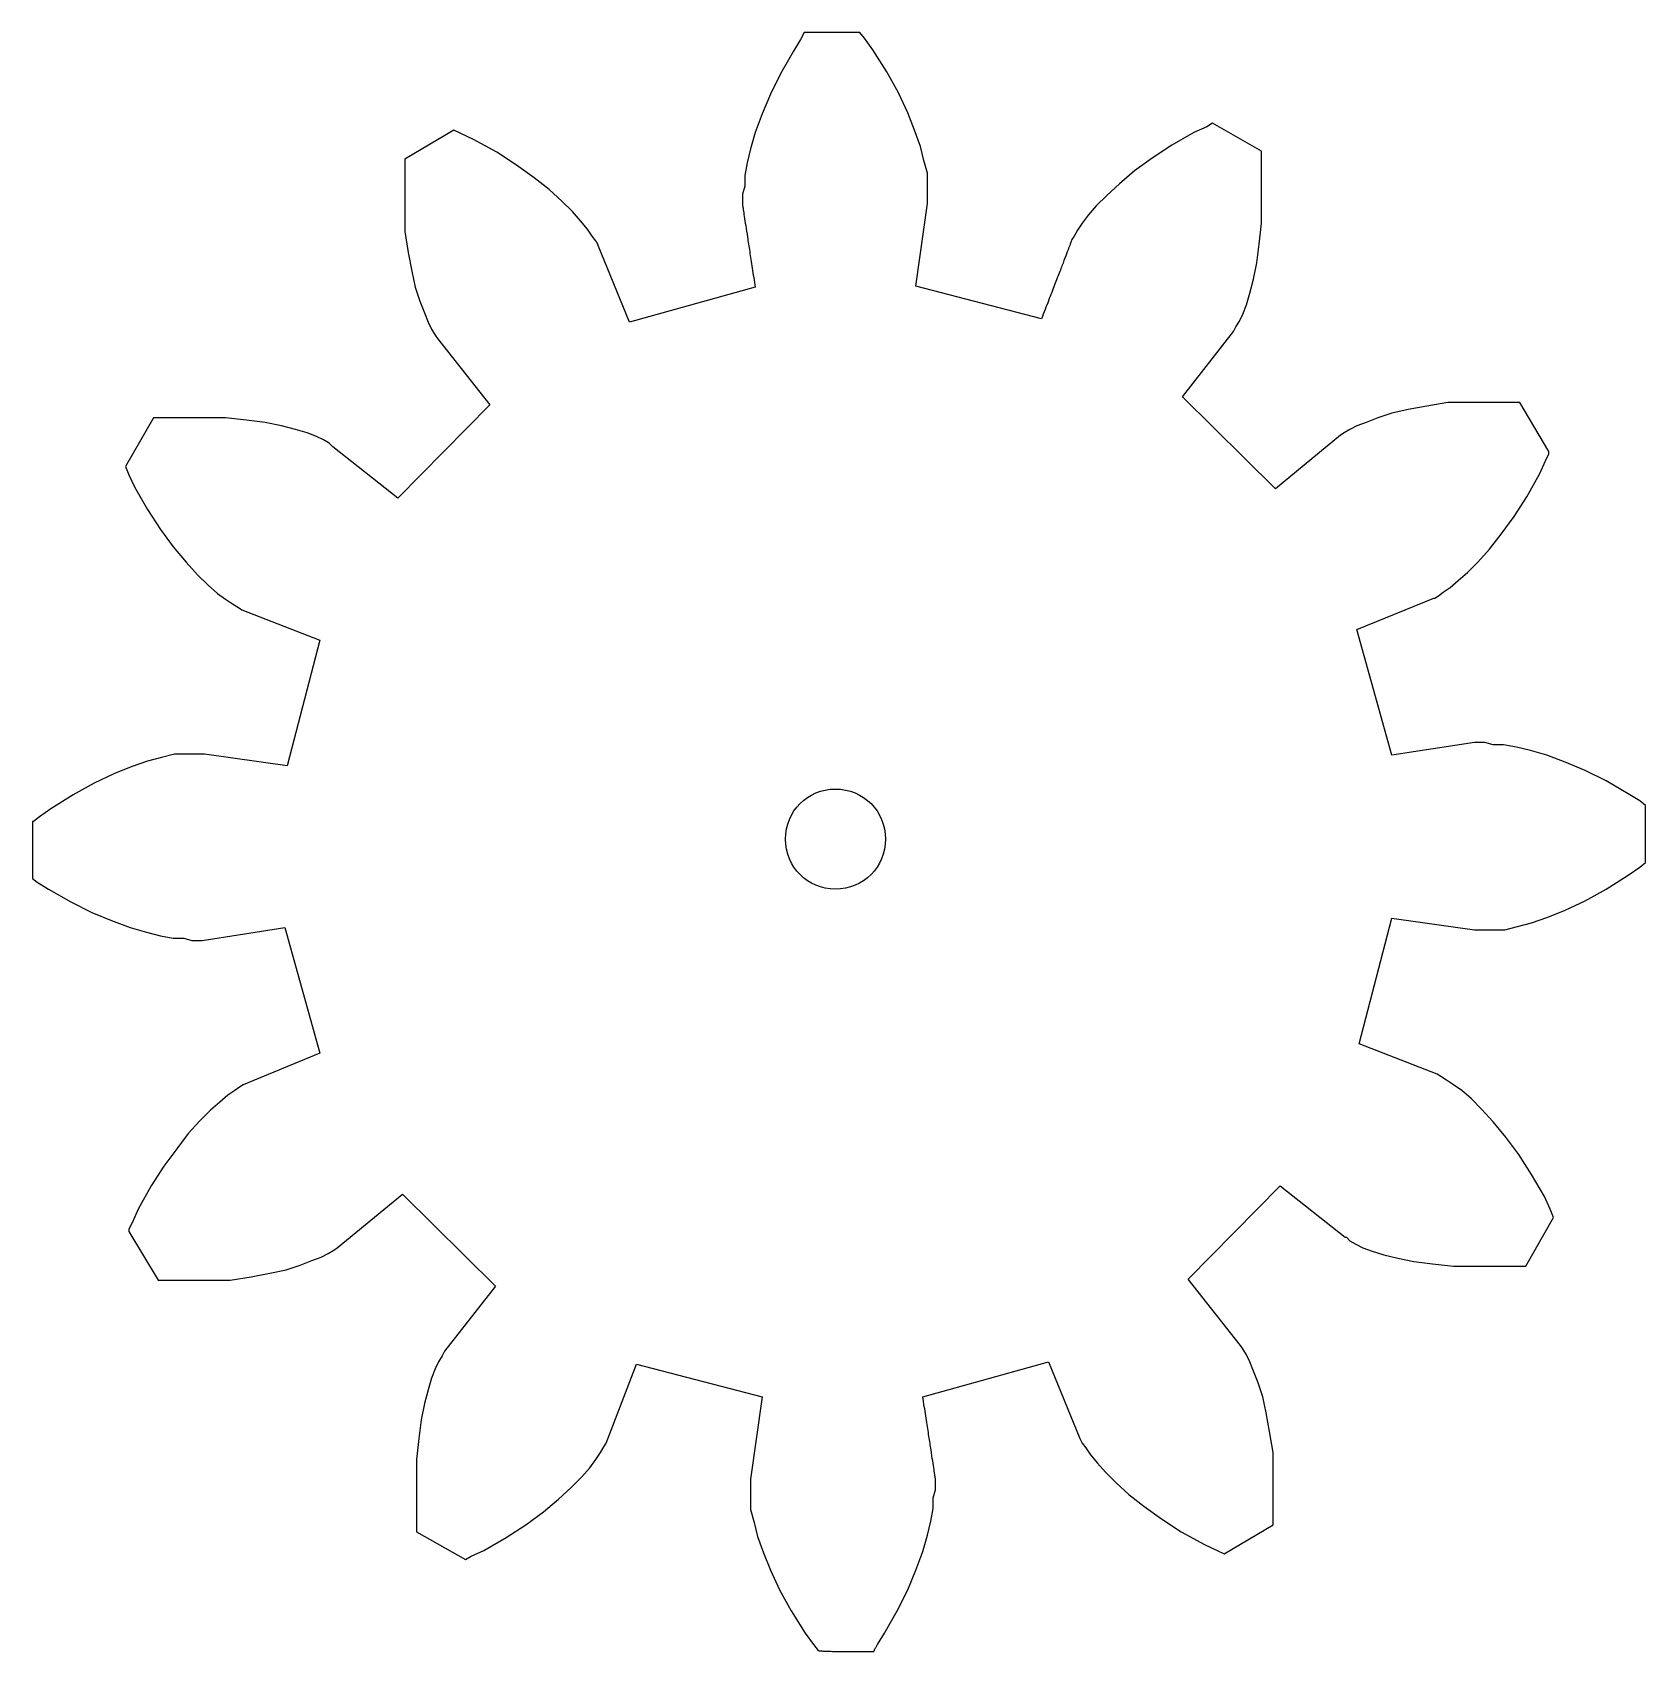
# Model space of a CAD drawing. Header units: millimetres. Extents: x -37.4 to -0.7, y 86.4 to 123.2.
import ezdxf

# ---------------------------------------------------------------- set-up
doc = ezdxf.new("R2010")
doc.units = ezdxf.units.MM
doc.layers.get('0').update_dxf_attribs({"linetype": 'CONTINUOUS'})

msp = doc.modelspace()

# ---------------------------------------------------------------- linework, layer by layer
for p, q in [((-19.929, 123.039), (-20.088, 122.774)), ((-19.85, 123.198), (-19.929, 123.039)), ((-18.58, 123.198), (-19.85, 123.198)), ((-18.474, 123.065), (-18.58, 123.198)), ((-18.289, 122.801), (-18.474, 123.065)), ((-20.088, 122.774), (-20.379, 122.271)), ((-17.972, 122.298), (-18.289, 122.801)), ((-20.379, 122.271), (-20.617, 121.795)), ((-17.707, 121.822), (-17.972, 122.298)), ((-17.495, 121.372), (-17.707, 121.822)), ((-20.617, 121.795), (-20.803, 121.345)), ((-20.803, 121.345), (-20.961, 120.922)), ((-17.337, 120.975), (-17.495, 121.372)), ((-10.563, 121.134), (-10.695, 121.054)), ((-9.452, 120.499), (-10.563, 121.134)), ((-27.814, 120.975), (-28.925, 120.314)), ((-27.655, 120.896), (-27.814, 120.975)), ((-27.364, 120.763), (-27.655, 120.896)), ((-26.835, 120.472), (-27.364, 120.763)), ((-20.961, 120.922), (-21.067, 120.552)), ((-17.204, 120.605), (-17.337, 120.975)), ((-10.987, 120.922), (-11.489, 120.631)), ((-10.695, 121.054), (-10.987, 120.922)), ((-26.385, 120.181), (-26.835, 120.472)), ((-21.067, 120.552), (-21.147, 120.234)), ((-17.125, 120.287), (-17.204, 120.605)), ((-11.489, 120.631), (-11.939, 120.34)), ((-9.452, 118.858), (-9.452, 120.499)), ((-28.925, 120.314), (-28.925, 118.673)), ((-25.988, 119.89), (-26.385, 120.181)), ((-21.147, 120.234), (-21.199, 119.943)), ((-17.045, 119.996), (-17.125, 120.287)), ((-17.045, 119.308), (-17.045, 119.996)), ((-12.336, 120.049), (-12.68, 119.758)), ((-11.939, 120.34), (-12.336, 120.049)), ((-25.644, 119.626), (-25.988, 119.89)), ((-25.353, 119.361), (-25.644, 119.626)), ((-21.199, 119.705), (-21.252, 119.52)), ((-21.199, 119.943), (-21.199, 119.705)), ((-12.68, 119.758), (-12.971, 119.493)), ((-25.115, 119.123), (-25.353, 119.361)), ((-21.252, 119.52), (-21.252, 119.308)), ((-17.31, 117.43), (-17.045, 119.308)), ((-13.209, 119.255), (-13.394, 119.044)), ((-12.971, 119.493), (-13.209, 119.255)), ((-24.93, 118.911), (-25.115, 119.123)), ((-24.771, 118.726), (-24.93, 118.911)), ((-13.394, 119.044), (-13.527, 118.858)), ((-28.925, 118.673), (-28.846, 118.197)), ((-24.665, 118.567), (-24.771, 118.726)), ((-24.586, 118.461), (-24.665, 118.567)), ((-13.712, 118.567), (-13.765, 118.488)), ((-13.632, 118.7), (-13.712, 118.567)), ((-13.527, 118.858), (-13.632, 118.7)), ((-9.505, 118.382), (-9.452, 118.858)), ((-28.846, 118.197), (-28.767, 117.774)), ((-23.819, 116.609), (-24.533, 118.356)), ((-9.558, 117.959), (-9.505, 118.382)), ((-28.767, 117.774), (-28.687, 117.403)), ((-9.637, 117.588), (-9.558, 117.959)), ((-14.453, 116.689), (-17.31, 117.43)), ((-9.717, 117.271), (-9.637, 117.588)), ((-28.687, 117.403), (-28.581, 117.086)), ((-28.581, 117.086), (-28.475, 116.821)), ((-20.961, 117.403), (-23.819, 116.609)), ((-9.796, 117.006), (-9.717, 117.271)), ((-28.475, 116.821), (-28.396, 116.609)), ((-9.955, 116.636), (-9.875, 116.795)), ((-9.875, 116.795), (-9.796, 117.006)), ((-28.396, 116.609), (-28.317, 116.451)), ((-28.317, 116.451), (-28.237, 116.318)), ((-28.237, 116.318), (-28.184, 116.239)), ((-11.251, 114.916), (-10.087, 116.398)), ((-10.087, 116.398), (-10.034, 116.504)), ((-10.034, 116.504), (-9.955, 116.636)), ((-28.184, 116.239), (-26.994, 114.731)), ((-9.134, 112.826), (-11.251, 114.916)), ((-26.994, 114.731), (-29.084, 112.614)), ((-6.489, 114.546), (-6.806, 114.44)), ((-6.118, 114.625), (-6.489, 114.546)), ((-5.695, 114.704), (-6.118, 114.625)), ((-5.219, 114.784), (-5.695, 114.704)), ((-3.578, 114.784), (-5.219, 114.784)), ((-2.917, 113.673), (-3.578, 114.784)), ((-34.64, 114.44), (-35.275, 113.329)), ((-33, 114.44), (-34.64, 114.44)), ((-32.524, 114.387), (-33, 114.44)), ((-32.1, 114.334), (-32.524, 114.387)), ((-31.73, 114.255), (-32.1, 114.334)), ((-31.412, 114.175), (-31.73, 114.255)), ((-31.148, 114.096), (-31.412, 114.175)), ((-30.936, 114.016), (-31.148, 114.096)), ((-7.573, 114.096), (-7.653, 114.043)), ((-7.441, 114.175), (-7.573, 114.096)), ((-7.282, 114.255), (-7.441, 114.175)), ((-7.071, 114.334), (-7.282, 114.255)), ((-6.806, 114.44), (-7.071, 114.334)), ((-30.777, 113.937), (-30.936, 114.016)), ((-30.645, 113.858), (-30.777, 113.937)), ((-30.566, 113.778), (-30.645, 113.858)), ((-29.084, 112.614), (-30.566, 113.778)), ((-7.653, 114.043), (-9.134, 112.826)), ((-3.128, 113.17), (-2.996, 113.461)), ((-2.996, 113.461), (-2.917, 113.62)), ((-2.917, 113.62), (-2.917, 113.673)), ((-35.275, 113.329), (-35.196, 113.143)), ((-35.196, 113.143), (-35.064, 112.852)), ((-3.419, 112.641), (-3.128, 113.17)), ((-35.064, 112.852), (-34.773, 112.35)), ((-3.71, 112.191), (-3.419, 112.641)), ((-34.773, 112.35), (-34.482, 111.9)), ((-34.482, 111.9), (-34.19, 111.503)), ((-4.002, 111.794), (-3.71, 112.191)), ((-4.266, 111.45), (-4.002, 111.794)), ((-34.19, 111.503), (-33.899, 111.159)), ((-33.899, 111.159), (-33.635, 110.868)), ((-4.769, 110.921), (-4.531, 111.159)), ((-4.531, 111.159), (-4.266, 111.45)), ((-33.635, 110.868), (-33.397, 110.63)), ((-4.98, 110.736), (-4.769, 110.921)), ((-33.397, 110.63), (-33.185, 110.445)), ((-33.185, 110.445), (-33, 110.312)), ((-5.43, 110.392), (-5.324, 110.471)), ((-5.324, 110.471), (-5.166, 110.577)), ((-5.166, 110.577), (-4.98, 110.736)), ((-33, 110.312), (-32.841, 110.207)), ((-32.841, 110.207), (-32.709, 110.127)), ((-32.709, 110.127), (-32.629, 110.074)), ((-32.629, 110.074), (-30.857, 109.386)), ((-7.282, 109.624), (-5.536, 110.339)), ((-5.536, 110.339), (-5.51, 110.339)), ((-5.51, 110.339), (-5.43, 110.392)), ((-30.857, 109.386), (-31.598, 106.529)), ((-6.489, 106.767), (-7.282, 109.624)), ((-34.164, 106.793), (-34.455, 106.714)), ((-33.476, 106.793), (-34.164, 106.793)), ((-31.598, 106.529), (-33.476, 106.793)), ((-4.61, 107.058), (-6.489, 106.767)), ((-4.372, 107.058), (-4.61, 107.058)), ((-4.187, 107.005), (-4.372, 107.058)), ((-3.949, 107.005), (-4.187, 107.005)), ((-3.658, 106.952), (-3.949, 107.005)), ((-3.34, 106.873), (-3.658, 106.952)), ((-2.97, 106.767), (-3.34, 106.873)), ((-2.546, 106.608), (-2.97, 106.767)), ((-35.143, 106.502), (-35.54, 106.344)), ((-34.773, 106.635), (-35.143, 106.502)), ((-34.455, 106.714), (-34.773, 106.635)), ((-2.097, 106.423), (-2.546, 106.608)), ((-1.62, 106.185), (-2.097, 106.423)), ((-35.99, 106.132), (-36.466, 105.867)), ((-35.54, 106.344), (-35.99, 106.132)), ((-1.118, 105.894), (-1.62, 106.185)), ((-36.466, 105.867), (-36.969, 105.55)), ((-0.853, 105.735), (-1.118, 105.894)), ((-0.721, 105.629), (-0.853, 105.735)), ((-0.721, 104.333), (-0.721, 105.629)), ((-37.392, 105.259), (-37.392, 103.968)), ((-37.365, 105.259), (-37.392, 105.259)), ((-37.233, 105.365), (-37.365, 105.259)), ((-36.969, 105.55), (-37.233, 105.365)), ((-1.118, 104.042), (-0.853, 104.227)), ((-0.853, 104.227), (-0.721, 104.333)), ((-37.392, 103.968), (-37.286, 103.883)), ((-37.286, 103.883), (-37.022, 103.724)), ((-1.62, 103.724), (-1.118, 104.042)), ((-37.022, 103.724), (-36.519, 103.433)), ((-36.519, 103.433), (-36.043, 103.195)), ((-2.546, 103.248), (-2.097, 103.46)), ((-2.097, 103.46), (-1.62, 103.724)), ((-36.043, 103.195), (-35.593, 103.01)), ((-7.229, 100.205), (-6.489, 103.063)), ((-6.489, 103.063), (-4.61, 102.798)), ((-3.314, 102.957), (-2.943, 103.089)), ((-2.943, 103.089), (-2.546, 103.248)), ((-35.593, 103.01), (-35.169, 102.851)), ((-35.169, 102.851), (-34.799, 102.745)), ((-34.799, 102.745), (-34.482, 102.666)), ((-33.529, 102.56), (-31.65, 102.851)), ((-31.65, 102.851), (-30.857, 99.994)), ((-4.61, 102.798), (-3.922, 102.798)), ((-3.922, 102.798), (-3.631, 102.878)), ((-3.631, 102.878), (-3.314, 102.957)), ((-34.482, 102.666), (-34.19, 102.613)), ((-34.19, 102.613), (-33.952, 102.613)), ((-33.952, 102.613), (-33.767, 102.56)), ((-33.767, 102.56), (-33.529, 102.56)), ((-5.457, 99.517), (-7.229, 100.205)), ((-30.857, 99.994), (-32.603, 99.279)), ((-5.377, 99.464), (-5.457, 99.517)), ((-5.245, 99.385), (-5.377, 99.464)), ((-5.086, 99.279), (-5.245, 99.385)), ((-32.947, 99.041), (-33.132, 98.882)), ((-32.788, 99.147), (-32.947, 99.041)), ((-32.682, 99.226), (-32.788, 99.147)), ((-32.603, 99.279), (-32.682, 99.226)), ((-4.901, 99.147), (-5.086, 99.279)), ((-4.689, 98.962), (-4.901, 99.147)), ((-33.344, 98.697), (-33.582, 98.459)), ((-33.132, 98.882), (-33.344, 98.697)), ((-4.451, 98.724), (-4.689, 98.962)), ((-4.187, 98.433), (-4.451, 98.724)), ((-33.582, 98.459), (-33.847, 98.168)), ((-3.896, 98.089), (-4.187, 98.433)), ((-33.847, 98.168), (-34.111, 97.824)), ((-3.605, 97.692), (-3.896, 98.089)), ((-34.111, 97.824), (-34.402, 97.427)), ((-3.314, 97.242), (-3.605, 97.692)), ((-34.402, 97.427), (-34.693, 96.977)), ((-3.023, 96.739), (-3.314, 97.242)), ((-34.693, 96.977), (-34.984, 96.448)), ((-11.119, 94.861), (-9.029, 96.977)), ((-9.029, 96.977), (-7.547, 95.813)), ((-34.984, 96.448), (-35.117, 96.157)), ((-30.46, 95.575), (-28.978, 96.792)), ((-28.978, 96.792), (-26.862, 94.702)), ((-2.89, 96.448), (-3.023, 96.739)), ((-2.811, 96.263), (-2.89, 96.448)), ((-35.117, 96.157), (-35.196, 95.998)), ((-3.446, 95.152), (-2.811, 96.263)), ((-35.196, 95.998), (-35.196, 95.945)), ((-35.196, 95.945), (-34.534, 94.834)), ((-7.547, 95.813), (-7.52, 95.813)), ((-7.52, 95.813), (-7.441, 95.734)), ((-7.441, 95.734), (-7.309, 95.654)), ((-31.042, 95.284), (-30.83, 95.363)), ((-30.83, 95.363), (-30.672, 95.443)), ((-30.672, 95.443), (-30.539, 95.522)), ((-30.539, 95.522), (-30.46, 95.575)), ((-7.309, 95.654), (-7.15, 95.575)), ((-7.15, 95.575), (-6.938, 95.496)), ((-6.938, 95.496), (-6.674, 95.416)), ((-6.674, 95.416), (-6.356, 95.337)), ((-6.356, 95.337), (-5.986, 95.258)), ((-32.418, 94.914), (-31.994, 94.993)), ((-31.994, 94.993), (-31.624, 95.072)), ((-31.624, 95.072), (-31.307, 95.178)), ((-31.307, 95.178), (-31.042, 95.284)), ((-5.986, 95.258), (-5.563, 95.205)), ((-5.563, 95.205), (-5.086, 95.152)), ((-5.086, 95.152), (-3.446, 95.152)), ((-34.534, 94.834), (-32.894, 94.834)), ((-32.894, 94.834), (-32.418, 94.914)), ((-26.862, 94.702), (-28.026, 93.22)), ((-9.928, 93.353), (-11.119, 94.861)), ((-28.079, 93.114), (-28.158, 92.982)), ((-28.026, 93.22), (-28.079, 93.114)), ((-9.875, 93.273), (-9.928, 93.353)), ((-9.796, 93.141), (-9.875, 93.273)), ((-9.717, 92.982), (-9.796, 93.141)), ((-28.237, 92.823), (-28.317, 92.612)), ((-28.158, 92.982), (-28.237, 92.823)), ((-24.348, 91.13), (-23.66, 92.929)), ((-23.66, 92.929), (-20.803, 92.188)), ((-17.151, 92.188), (-14.294, 92.982)), ((-14.294, 92.982), (-13.579, 91.236)), ((-9.637, 92.77), (-9.717, 92.982)), ((-9.531, 92.506), (-9.637, 92.77)), ((-28.317, 92.612), (-28.396, 92.347)), ((-9.425, 92.188), (-9.531, 92.506)), ((-28.475, 92.03), (-28.555, 91.659)), ((-28.396, 92.347), (-28.475, 92.03)), ((-20.803, 92.188), (-21.067, 90.31)), ((-9.346, 91.818), (-9.425, 92.188)), ((-28.555, 91.659), (-28.608, 91.236)), ((-9.267, 91.395), (-9.346, 91.818)), ((-9.187, 90.918), (-9.267, 91.395)), ((-28.608, 91.236), (-28.661, 90.76)), ((-24.586, 90.76), (-24.48, 90.918)), ((-24.48, 90.918), (-24.401, 91.051)), ((-24.401, 91.051), (-24.348, 91.13)), ((-13.579, 91.236), (-13.527, 91.13)), ((-13.527, 91.13), (-13.447, 91.024)), ((-13.447, 91.024), (-13.341, 90.865)), ((-9.187, 89.278), (-9.187, 90.918)), ((-28.661, 90.76), (-28.661, 89.119)), ((-24.904, 90.363), (-24.718, 90.574)), ((-24.718, 90.574), (-24.586, 90.76)), ((-13.341, 90.865), (-13.183, 90.68)), ((-13.183, 90.68), (-12.997, 90.469)), ((-25.142, 90.125), (-24.904, 90.363)), ((-21.067, 90.31), (-21.067, 89.622)), ((-16.86, 90.072), (-16.86, 90.283)), ((-12.997, 90.469), (-12.759, 90.23)), ((-12.759, 90.23), (-12.468, 89.966)), ((-25.777, 89.569), (-25.433, 89.86)), ((-25.433, 89.86), (-25.142, 90.125)), ((-16.913, 89.887), (-16.86, 90.072)), ((-16.913, 89.648), (-16.913, 89.887)), ((-12.468, 89.966), (-12.124, 89.701)), ((-26.174, 89.278), (-25.777, 89.569)), ((-21.067, 89.622), (-20.988, 89.331)), ((-16.966, 89.357), (-16.913, 89.648)), ((-12.124, 89.701), (-11.727, 89.41)), ((-28.661, 89.119), (-27.549, 88.484)), ((-26.623, 88.987), (-26.174, 89.278)), ((-20.988, 89.331), (-20.908, 89.013)), ((-17.045, 89.04), (-16.966, 89.357)), ((-11.727, 89.41), (-11.278, 89.119)), ((-11.278, 89.119), (-10.748, 88.828)), ((-10.299, 88.617), (-9.187, 89.278)), ((-27.126, 88.696), (-26.623, 88.987)), ((-20.908, 89.013), (-20.776, 88.643)), ((-17.151, 88.669), (-17.045, 89.04)), ((-10.748, 88.828), (-10.457, 88.696)), ((-27.549, 88.484), (-27.417, 88.564)), ((-27.417, 88.564), (-27.126, 88.696)), ((-20.776, 88.643), (-20.617, 88.246)), ((-17.31, 88.246), (-17.151, 88.669)), ((-10.457, 88.696), (-10.299, 88.617)), ((-20.617, 88.246), (-20.406, 87.796)), ((-17.495, 87.796), (-17.31, 88.246)), ((-20.406, 87.796), (-20.141, 87.32)), ((-17.733, 87.32), (-17.495, 87.796)), ((-20.141, 87.32), (-19.824, 86.817)), ((-18.024, 86.817), (-17.733, 87.32)), ((-19.824, 86.817), (-19.638, 86.553)), ((-19.638, 86.553), (-19.533, 86.42)), ((-18.183, 86.553), (-18.024, 86.817))]:
    msp.add_line(p, q)
for points, degree in [([(-21.252, 119.308), (-21.252, 119.282), (-20.961, 117.403)], 2), ([(-24.533, 118.356), (-24.533, 118.382), (-24.586, 118.461)], 2), ([(-13.765, 118.488), (-13.765, 118.461), (-14.453, 116.689)], 2), ([(-20.273, 104.862), (-20.273, 105.497), (-19.771, 106), (-19.136, 106)], 3), ([(-19.136, 106), (-18.501, 106), (-17.998, 105.497), (-17.998, 104.862)], 3), ([(-19.136, 103.724), (-19.771, 103.724), (-20.273, 104.227), (-20.273, 104.862)], 3), ([(-17.998, 104.862), (-17.998, 104.227), (-18.501, 103.724), (-19.136, 103.724)], 3), ([(-16.86, 90.283), (-16.86, 90.31), (-17.151, 92.188)], 2), ([(-18.263, 86.394), (-18.263, 86.42), (-18.183, 86.553)], 2), ([(-19.533, 86.42), (-19.533, 86.394), (-18.263, 86.394)], 2)]:
    msp.add_open_spline(points, degree=degree)

doc.saveas('drawing.dxf')
